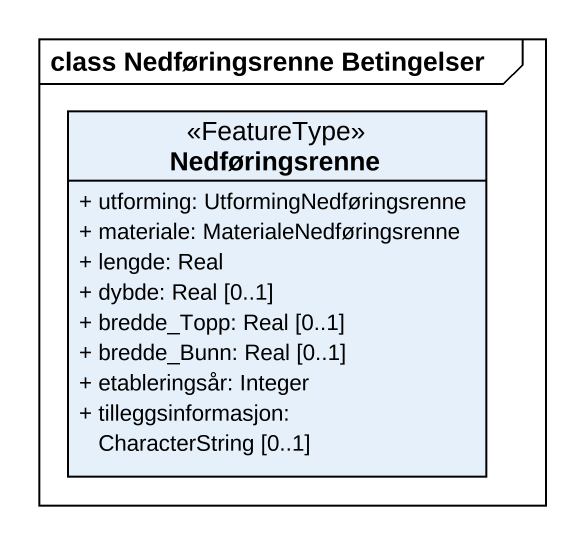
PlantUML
@startuml
mainframe class Nedføringsrenne Betingelser
hide circle
hide empty members
skinparam classAttributeIconSize 0
class Nedføringsrenne <<FeatureType>> {
  + utforming: UtformingNedføringsrenne
  + materiale: MaterialeNedføringsrenne
  + lengde: Real
  + dybde: Real [0..1]
  + bredde_Topp: Real [0..1]
  + bredde_Bunn: Real [0..1]
  + etableringsår: Integer
  + tilleggsinformasjon: CharacterString [0..1]
}
@enduml
